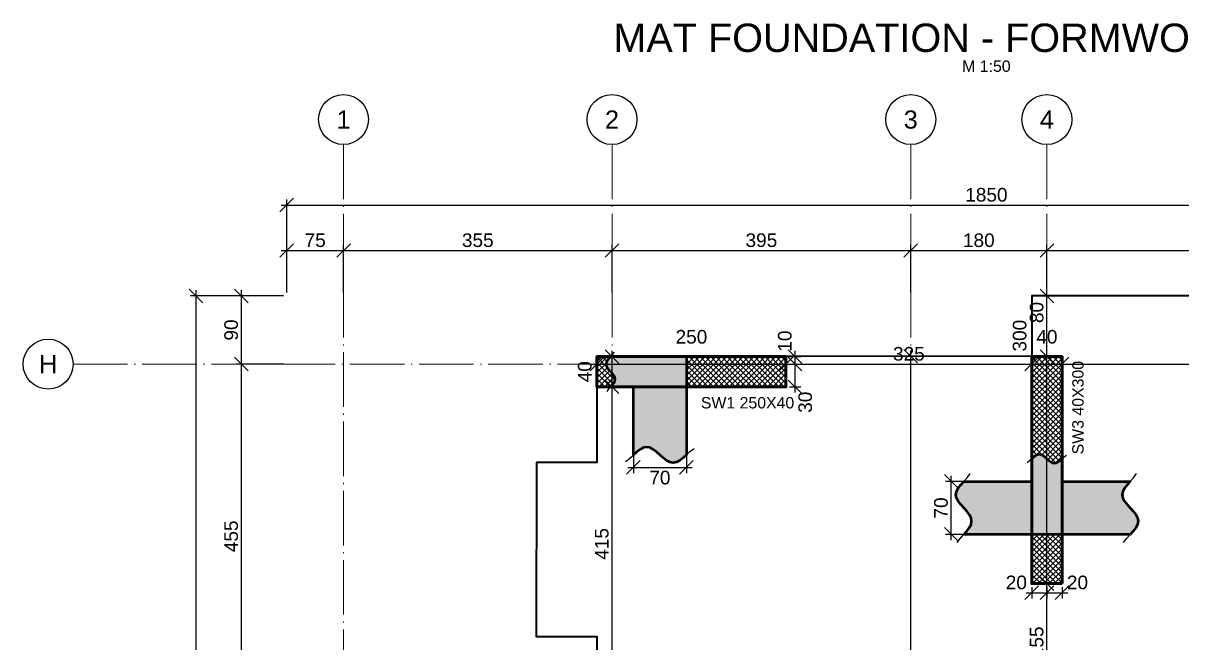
# Model space of a CAD drawing. Header units: millimetres. Extents: x -404 to 6018, y -5139 to 7890.
# Drawn here: x -349 to 1183, y 7072 to 7890 of the extents above; entities that cross this region are included whole.
import ezdxf
from ezdxf.enums import TextEntityAlignment as Align

# ---------------------------------------------------------------- set-up
doc = ezdxf.new("R2010")
doc.units = ezdxf.units.MM
doc.linetypes.add('ZWCAD_ISO04W100', pattern=[30.5, 24, -3, 0.5, -3])
for name, color, linetype, lineweight in [('AXIS LINES', 255, 'ZWCAD_ISO04W100', 13), ('SLAB', 3, 'Continuous', 35), ('WALL', 10, 'Continuous', 53)]:
    doc.layers.add(name, color=color, linetype=linetype, lineweight=lineweight)
for name, color, linetype in [('FW_AXIS', 7, 'Continuous'), ('FW_DIM', 7, 'Continuous'), ('FW_TEXT', 7, 'Continuous'), ('FW_WALL_HATCH', 8, 'Continuous'), ('FW_WALL_SECTION', 8, 'Continuous')]:
    doc.layers.add(name, color=color, linetype=linetype)
doc.styles.add('REBAR_TXT', font='arial.ttf')
doc.styles.get("Standard").update_dxf_attribs({"font": 'arial.ttf'})
doc.dimstyles.new('FW_DIM', dxfattribs={"dimtxt": 18, "dimasz": 9, "dimexe": 7.5, "dimexo": 4.5, "dimgap": 4.5, "dimtad": 1, "dimdec": 0, "dimtxsty": 'Standard', "dimtsz": 9, "dimcen": 2.5, "dimdle": 7.5, "dimclrd": 256, "dimclre": 256, "dimclrt": 7, "dimazin": 3, "dimtfac": 1, "dimtmove": 2, "dimatfit": 3})

# ---------------------------------------------------------------- blocks, each defined once
blk = doc.blocks.new('_Oblique')
at = {"color": 0, "linetype": 'ByBlock', "lineweight": -2}
blk.add_line((-0.5, -0.5), (0.5, 0.5), dxfattribs=at)
blk = doc.blocks.new('*D7')
for p, q in [((458.3, 7405.6), (458.3, 7296.1)), ((528.3, 7405.6), (528.3, 7296.1)), ((450.8, 7303.6), (535.8, 7303.6))]:
    blk.add_line(p, q)
at = {"layer": 'Defpoints'}
for p in [(458.3, 7410.1), (528.3, 7410.1), (458.3, 7303.6)]:
    blk.add_point(p, dxfattribs=at)
at = {"layer": 'FW_DIM', "xscale": 18, "yscale": 18}
for p in [(458.3, 7303.6), (528.3, 7303.6)]:
    blk.add_blockref('_OBLIQUE', p, dxfattribs=at)
at = {"layer": 'FW_DIM', "color": 7, "insert": (493.3, 7290.1), "char_height": 18, "attachment_point": 5}
blk.add_mtext('70', dxfattribs=at)
blk = doc.blocks.new('*D14')
for p, q in [((878.5, 7207.6), (878.5, 7292.6)), ((980.5, 7285.1), (871, 7285.1)), ((980.5, 7215.1), (871, 7215.1))]:
    blk.add_line(p, q)
at = {"layer": 'Defpoints'}
for p in [(985, 7285.1), (878.5, 7215.1), (985, 7215.1)]:
    blk.add_point(p, dxfattribs=at)
at = {"layer": 'FW_DIM', "xscale": 18, "yscale": 18, "rotation": 90}
for p in [(878.5, 7285.1), (878.5, 7215.1)]:
    blk.add_blockref('_OBLIQUE', p, dxfattribs=at)
at = {"layer": 'FW_DIM', "color": 7, "insert": (865, 7250.1), "char_height": 18, "attachment_point": 5, "rotation": 90}
blk.add_mtext('70', dxfattribs=at)
blk = doc.blocks.new('*D56')
for p, q in [((672, 7402.6), (672, 7447.6)), ((664.5, 7440.1), (679.5, 7440.1)), ((664.5, 7410.1), (679.5, 7410.1))]:
    blk.add_line(p, q)
at = {"layer": 'Defpoints'}
for p in [(660, 7440.1), (660, 7410.1), (672, 7410.1)]:
    blk.add_point(p, dxfattribs=at)
at = {"layer": 'FW_DIM', "xscale": 18, "yscale": 18, "rotation": 90}
for p in [(672, 7440.1), (672, 7410.1)]:
    blk.add_blockref('_OBLIQUE', p, dxfattribs=at)
at = {"layer": 'FW_DIM', "color": 7, "insert": (685.5, 7389.7), "char_height": 18, "attachment_point": 5, "rotation": 90}
blk.add_mtext('30', dxfattribs=at)
blk = doc.blocks.new('*D57')
for p, q in [((664.5, 7450.1), (679.5, 7450.1)), ((672, 7432.6), (672, 7457.6)), ((664.5, 7440.1), (679.5, 7440.1))]:
    blk.add_line(p, q)
at = {"layer": 'Defpoints'}
for p in [(660, 7450.1), (660, 7440.1), (672, 7440.1)]:
    blk.add_point(p, dxfattribs=at)
at = {"layer": 'FW_DIM', "xscale": 18, "yscale": 18, "rotation": 90}
for p in [(672, 7450.1), (672, 7440.1)]:
    blk.add_blockref('_OBLIQUE', p, dxfattribs=at)
at = {"layer": 'FW_DIM', "color": 7, "insert": (658.5, 7470.5), "char_height": 18, "attachment_point": 5, "rotation": 90}
blk.add_mtext('10', dxfattribs=at)
blk = doc.blocks.new('*D70')
for p, q in [((985, 7145.6), (985, 7130.6)), ((1005, 7145.6), (1005, 7130.6)), ((977.5, 7138.1), (1012.5, 7138.1))]:
    blk.add_line(p, q)
at = {"layer": 'Defpoints'}
for p in [(985, 7150.1), (1005, 7150.1), (985, 7138.1)]:
    blk.add_point(p, dxfattribs=at)
at = {"layer": 'FW_DIM', "xscale": 18, "yscale": 18}
for p in [(985, 7138.1), (1005, 7138.1)]:
    blk.add_blockref('_OBLIQUE', p, dxfattribs=at)
at = {"layer": 'FW_DIM', "color": 7, "insert": (964.6, 7151.6), "char_height": 18, "attachment_point": 5}
blk.add_mtext('20', dxfattribs=at)
blk = doc.blocks.new('*D71')
for p, q in [((1005, 7145.6), (1005, 7130.6)), ((1025, 7145.6), (1025, 7130.6)), ((997.5, 7138.1), (1032.5, 7138.1))]:
    blk.add_line(p, q)
at = {"layer": 'Defpoints'}
for p in [(1005, 7150.1), (1025, 7150.1), (1005, 7138.1)]:
    blk.add_point(p, dxfattribs=at)
at = {"layer": 'FW_DIM', "xscale": 18, "yscale": 18}
for p in [(1005, 7138.1), (1025, 7138.1)]:
    blk.add_blockref('_OBLIQUE', p, dxfattribs=at)
at = {"layer": 'FW_DIM', "color": 7, "insert": (1045.4, 7151.6), "char_height": 18, "attachment_point": 5}
blk.add_mtext('20', dxfattribs=at)
blk = doc.blocks.new('*D159')
for p, q in [((410, 7444.6), (410, 7447.6)), ((660, 7444.6), (660, 7447.6)), ((402.5, 7440.1), (667.5, 7440.1))]:
    blk.add_line(p, q)
at = {"layer": 'Defpoints'}
for p in [(410, 7440.1), (410, 7440.1), (660, 7440.1)]:
    blk.add_point(p, dxfattribs=at)
at = {"layer": 'FW_DIM', "xscale": 18, "yscale": 18}
for p in [(410, 7440.1), (660, 7440.1)]:
    blk.add_blockref('_OBLIQUE', p, dxfattribs=at)
at = {"layer": 'FW_DIM', "color": 7, "insert": (535, 7476.1), "char_height": 18, "attachment_point": 5}
blk.add_mtext('250', dxfattribs=at)
blk = doc.blocks.new('*D160')
for p, q in [((660, 7444.6), (660, 7447.6)), ((985, 7444.6), (985, 7447.6)), ((652.5, 7440.1), (992.5, 7440.1))]:
    blk.add_line(p, q)
at = {"layer": 'Defpoints'}
for p in [(660, 7440.1), (660, 7440.1), (985, 7440.1)]:
    blk.add_point(p, dxfattribs=at)
at = {"layer": 'FW_DIM', "xscale": 18, "yscale": 18}
for p in [(660, 7440.1), (985, 7440.1)]:
    blk.add_blockref('_OBLIQUE', p, dxfattribs=at)
at = {"layer": 'FW_DIM', "color": 7, "insert": (822.5, 7453.6), "char_height": 18, "attachment_point": 5}
blk.add_mtext('325', dxfattribs=at)
blk = doc.blocks.new('*D161')
for p, q in [((985, 7444.6), (985, 7447.6)), ((1025, 7444.6), (1025, 7447.6)), ((977.5, 7440.1), (1032.5, 7440.1))]:
    blk.add_line(p, q)
at = {"layer": 'Defpoints'}
for p in [(985, 7440.1), (985, 7440.1), (1025, 7440.1)]:
    blk.add_point(p, dxfattribs=at)
at = {"layer": 'FW_DIM', "xscale": 18, "yscale": 18}
for p in [(985, 7440.1), (1025, 7440.1)]:
    blk.add_blockref('_OBLIQUE', p, dxfattribs=at)
at = {"layer": 'FW_DIM', "color": 7, "insert": (1005, 7476.1), "char_height": 18, "attachment_point": 5}
blk.add_mtext('40', dxfattribs=at)
blk = doc.blocks.new('*D162')
for p, q in [((1025, 7444.6), (1025, 7447.6)), ((1430, 7444.6), (1430, 7447.6)), ((1017.5, 7440.1), (1437.5, 7440.1))]:
    blk.add_line(p, q)
at = {"layer": 'Defpoints'}
for p in [(1025, 7440.1), (1025, 7440.1), (1430, 7440.1)]:
    blk.add_point(p, dxfattribs=at)
at = {"layer": 'FW_DIM', "xscale": 18, "yscale": 18}
for p in [(1025, 7440.1), (1430, 7440.1)]:
    blk.add_blockref('_OBLIQUE', p, dxfattribs=at)
at = {"layer": 'FW_DIM', "color": 7, "insert": (1227.5, 7453.6), "char_height": 18, "attachment_point": 5}
blk.add_mtext('405', dxfattribs=at)
blk = doc.blocks.new('*D178')
for p, q in [((430, 6987.6), (430, 7417.6)), ((425.5, 7410.1), (422.5, 7410.1)), ((425.5, 6995.1), (422.5, 6995.1))]:
    blk.add_line(p, q)
at = {"layer": 'Defpoints'}
for p in [(430, 7410.1), (430, 6995.1), (430, 6995.1)]:
    blk.add_point(p, dxfattribs=at)
at = {"layer": 'FW_DIM', "xscale": 18, "yscale": 18, "rotation": 90}
for p in [(430, 7410.1), (430, 6995.1)]:
    blk.add_blockref('_OBLIQUE', p, dxfattribs=at)
at = {"layer": 'FW_DIM', "color": 7, "insert": (416.5, 7202.6), "char_height": 18, "attachment_point": 5, "rotation": 90}
blk.add_mtext('415', dxfattribs=at)
blk = doc.blocks.new('*D179')
for p, q in [((425.5, 7450.1), (422.5, 7450.1)), ((430, 7402.6), (430, 7457.6)), ((425.5, 7410.1), (422.5, 7410.1))]:
    blk.add_line(p, q)
at = {"layer": 'Defpoints'}
for p in [(430, 7450.1), (430, 7410.1), (430, 7410.1)]:
    blk.add_point(p, dxfattribs=at)
at = {"layer": 'FW_DIM', "xscale": 18, "yscale": 18, "rotation": 90}
for p in [(430, 7450.1), (430, 7410.1)]:
    blk.add_blockref('_OBLIQUE', p, dxfattribs=at)
at = {"layer": 'FW_DIM', "color": 7, "insert": (394, 7430.1), "char_height": 18, "attachment_point": 5, "rotation": 90}
blk.add_mtext('40', dxfattribs=at)
blk = doc.blocks.new('*D187')
for p, q in [((820.5, 7450.6), (817.5, 7450.6)), ((825, 6557.6), (825, 7458.1)), ((820.5, 6565.1), (817.5, 6565.1))]:
    blk.add_line(p, q)
at = {"layer": 'Defpoints'}
for p in [(825, 7450.6), (825, 6565.1), (825, 6565.1)]:
    blk.add_point(p, dxfattribs=at)
at = {"layer": 'FW_DIM', "xscale": 18, "yscale": 18, "rotation": 90}
for p in [(825, 7450.6), (825, 6565.1)]:
    blk.add_blockref('_OBLIQUE', p, dxfattribs=at)
at = {"layer": 'FW_DIM', "color": 7, "insert": (811.5, 7007.9), "char_height": 18, "attachment_point": 5, "rotation": 90}
blk.add_mtext('886', dxfattribs=at)
blk = doc.blocks.new('*D196')
for p, q in [((1005, 6987.6), (1005, 7157.6)), ((1000.5, 7150.1), (997.5, 7150.1)), ((1000.5, 6995.1), (997.5, 6995.1))]:
    blk.add_line(p, q)
at = {"layer": 'Defpoints'}
for p in [(1005, 7150.1), (1005, 6995.1), (1005, 6995.1)]:
    blk.add_point(p, dxfattribs=at)
at = {"layer": 'FW_DIM', "xscale": 18, "yscale": 18, "rotation": 90}
for p in [(1005, 7150.1), (1005, 6995.1)]:
    blk.add_blockref('_OBLIQUE', p, dxfattribs=at)
at = {"layer": 'FW_DIM', "color": 7, "insert": (991.5, 7072.6), "char_height": 18, "attachment_point": 5, "rotation": 90}
blk.add_mtext('155', dxfattribs=at)
blk = doc.blocks.new('*D197')
for p, q in [((1000.5, 7450.1), (997.5, 7450.1)), ((1005, 7142.6), (1005, 7457.6)), ((1000.5, 7150.1), (997.5, 7150.1))]:
    blk.add_line(p, q)
at = {"layer": 'Defpoints'}
for p in [(1005, 7450.1), (1005, 7150.1), (1005, 7150.1)]:
    blk.add_point(p, dxfattribs=at)
at = {"layer": 'FW_DIM', "xscale": 18, "yscale": 18, "rotation": 90}
for p in [(1005, 7450.1), (1005, 7150.1)]:
    blk.add_blockref('_OBLIQUE', p, dxfattribs=at)
at = {"layer": 'FW_DIM', "color": 7, "insert": (969, 7477.7), "char_height": 18, "attachment_point": 5, "rotation": 90}
blk.add_mtext('300', dxfattribs=at)
blk = doc.blocks.new('*D198')
for p, q in [((1005, 7442.6), (1005, 7537.7)), ((1000.5, 7530.2), (997.5, 7530.2)), ((1000.5, 7450.1), (997.5, 7450.1))]:
    blk.add_line(p, q)
at = {"layer": 'Defpoints'}
for p in [(1005, 7530.2), (1005, 7450.1), (1005, 7450.1)]:
    blk.add_point(p, dxfattribs=at)
at = {"layer": 'FW_DIM', "xscale": 18, "yscale": 18, "rotation": 90}
for p in [(1005, 7530.2), (1005, 7450.1)]:
    blk.add_blockref('_OBLIQUE', p, dxfattribs=at)
at = {"layer": 'FW_DIM', "color": 7, "insert": (991.5, 7508.3), "char_height": 18, "attachment_point": 5, "rotation": 90}
blk.add_mtext('80', dxfattribs=at)
blk = doc.blocks.new('*D210')
for p, q in [((-7.5, 7590.2), (82.5, 7590.2)), ((0, 7534.7), (0, 7597.7)), ((75, 7534.7), (75, 7597.7))]:
    blk.add_line(p, q)
at = {"layer": 'Defpoints'}
for p in [(0, 7590.2), (0, 7530.2), (75, 7530.2)]:
    blk.add_point(p, dxfattribs=at)
at = {"layer": 'FW_DIM', "xscale": 18, "yscale": 18}
for p in [(0, 7590.2), (75, 7590.2)]:
    blk.add_blockref('_OBLIQUE', p, dxfattribs=at)
at = {"layer": 'FW_DIM', "color": 7, "insert": (37.5, 7603.7), "char_height": 18, "attachment_point": 5}
blk.add_mtext('75', dxfattribs=at)
blk = doc.blocks.new('*D211')
for p, q in [((67.5, 7590.2), (437.5, 7590.2)), ((75, 7534.7), (75, 7597.7)), ((430, 7534.7), (430, 7597.7))]:
    blk.add_line(p, q)
at = {"layer": 'Defpoints'}
for p in [(75, 7590.2), (75, 7530.2), (430, 7530.2)]:
    blk.add_point(p, dxfattribs=at)
at = {"layer": 'FW_DIM', "xscale": 18, "yscale": 18}
for p in [(75, 7590.2), (430, 7590.2)]:
    blk.add_blockref('_OBLIQUE', p, dxfattribs=at)
at = {"layer": 'FW_DIM', "color": 7, "insert": (252.5, 7603.7), "char_height": 18, "attachment_point": 5}
blk.add_mtext('355', dxfattribs=at)
blk = doc.blocks.new('*D212')
for p, q in [((422.5, 7590.2), (832.5, 7590.2)), ((430, 7534.7), (430, 7597.7)), ((825, 7534.7), (825, 7597.7))]:
    blk.add_line(p, q)
at = {"layer": 'Defpoints'}
for p in [(430, 7590.2), (430, 7530.2), (825, 7530.2)]:
    blk.add_point(p, dxfattribs=at)
at = {"layer": 'FW_DIM', "xscale": 18, "yscale": 18}
for p in [(430, 7590.2), (825, 7590.2)]:
    blk.add_blockref('_OBLIQUE', p, dxfattribs=at)
at = {"layer": 'FW_DIM', "color": 7, "insert": (627.5, 7603.7), "char_height": 18, "attachment_point": 5}
blk.add_mtext('395', dxfattribs=at)
blk = doc.blocks.new('*D213')
for p, q in [((817.5, 7590.2), (1012.5, 7590.2)), ((825, 7534.7), (825, 7597.7)), ((1005, 7534.7), (1005, 7597.7))]:
    blk.add_line(p, q)
at = {"layer": 'Defpoints'}
for p in [(825, 7590.2), (825, 7530.2), (1005, 7530.2)]:
    blk.add_point(p, dxfattribs=at)
at = {"layer": 'FW_DIM', "xscale": 18, "yscale": 18}
for p in [(825, 7590.2), (1005, 7590.2)]:
    blk.add_blockref('_OBLIQUE', p, dxfattribs=at)
at = {"layer": 'FW_DIM', "color": 7, "insert": (915, 7603.7), "char_height": 18, "attachment_point": 5}
blk.add_mtext('180', dxfattribs=at)
blk = doc.blocks.new('*D214')
for p, q in [((997.5, 7590.2), (1667.5, 7590.2)), ((1005, 7534.7), (1005, 7597.7)), ((1660, 7534.7), (1660, 7597.7))]:
    blk.add_line(p, q)
at = {"layer": 'Defpoints'}
for p in [(1005, 7590.2), (1005, 7530.2), (1660, 7530.2)]:
    blk.add_point(p, dxfattribs=at)
at = {"layer": 'FW_DIM', "xscale": 18, "yscale": 18}
for p in [(1005, 7590.2), (1660, 7590.2)]:
    blk.add_blockref('_OBLIQUE', p, dxfattribs=at)
at = {"layer": 'FW_DIM', "color": 7, "insert": (1332.5, 7603.7), "char_height": 18, "attachment_point": 5}
blk.add_mtext('655', dxfattribs=at)
blk = doc.blocks.new('*D222')
for p, q in [((-7.5, 7650.2), (1857.5, 7650.2)), ((0, 7534.7), (0, 7657.7)), ((1850, 7534.7), (1850, 7657.7))]:
    blk.add_line(p, q)
at = {"layer": 'Defpoints'}
for p in [(0, 7650.2), (0, 7530.2), (1850, 7530.2)]:
    blk.add_point(p, dxfattribs=at)
at = {"layer": 'FW_DIM', "xscale": 18, "yscale": 18}
for p in [(0, 7650.2), (1850, 7650.2)]:
    blk.add_blockref('_OBLIQUE', p, dxfattribs=at)
at = {"layer": 'FW_DIM', "color": 7, "insert": (925, 7663.7), "char_height": 18, "attachment_point": 5}
blk.add_mtext('1850', dxfattribs=at)
blk = doc.blocks.new('*D230')
for p, q in [((-60, 6977.6), (-60, 7447.6)), ((-4.5, 7440.1), (-67.5, 7440.1)), ((-4.5, 6985.1), (-67.5, 6985.1))]:
    blk.add_line(p, q)
at = {"layer": 'Defpoints'}
for p in [(0, 7440.1), (-60, 6985.1), (0, 6985.1)]:
    blk.add_point(p, dxfattribs=at)
at = {"layer": 'FW_DIM', "xscale": 18, "yscale": 18, "rotation": 90}
for p in [(-60, 7440.1), (-60, 6985.1)]:
    blk.add_blockref('_OBLIQUE', p, dxfattribs=at)
at = {"layer": 'FW_DIM', "color": 7, "insert": (-73.5, 7212.6), "char_height": 18, "attachment_point": 5, "rotation": 90}
blk.add_mtext('455', dxfattribs=at)
blk = doc.blocks.new('*D231')
for p, q in [((-60, 7432.6), (-60, 7537.7)), ((-4.5, 7530.2), (-67.5, 7530.2)), ((-4.5, 7440.1), (-67.5, 7440.1))]:
    blk.add_line(p, q)
at = {"layer": 'Defpoints'}
for p in [(0, 7530.2), (-60, 7440.1), (0, 7440.1)]:
    blk.add_point(p, dxfattribs=at)
at = {"layer": 'FW_DIM', "xscale": 18, "yscale": 18, "rotation": 90}
for p in [(-60, 7530.2), (-60, 7440.1)]:
    blk.add_blockref('_OBLIQUE', p, dxfattribs=at)
at = {"layer": 'FW_DIM', "color": 7, "insert": (-73.5, 7485.2), "char_height": 18, "attachment_point": 5, "rotation": 90}
blk.add_mtext('90', dxfattribs=at)
blk = doc.blocks.new('*D241')
for p, q in [((-120, 4382.6), (-120, 7537.7)), ((-4.5, 7530.2), (-127.5, 7530.2)), ((-4.5, 4390.1), (-127.5, 4390.1))]:
    blk.add_line(p, q)
at = {"layer": 'Defpoints'}
for p in [(0, 7530.2), (-120, 4390.1), (0, 4390.1)]:
    blk.add_point(p, dxfattribs=at)
at = {"layer": 'FW_DIM', "xscale": 18, "yscale": 18, "rotation": 90}
for p in [(-120, 7530.2), (-120, 4390.1)]:
    blk.add_blockref('_OBLIQUE', p, dxfattribs=at)
at = {"layer": 'FW_DIM', "color": 7, "insert": (-133.5, 5960.2), "char_height": 18, "attachment_point": 5, "rotation": 90}
blk.add_mtext('3140', dxfattribs=at)

msp = doc.modelspace()

# ---------------------------------------------------------------- hatches: boundary and pattern name
at = {"layer": 'FW_WALL_HATCH'}
h = msp.add_hatch(dxfattribs=at)
h.set_pattern_fill('ANSI37', scale=1.6)
h.paths.add_polyline_path([(410, 7410.1), (410, 7450.1), (428.3, 7450.1), (426, 7447.6), (424.1, 7445.1), (422.8, 7442.6), (422.3, 7440.1), (422.8, 7437.6), (424.1, 7435.1), (426, 7432.6), (428.3, 7430.1), (430.6, 7427.6), (432.6, 7425.1), (433.9, 7422.6), (434.3, 7420.1), (433.9, 7417.6), (432.6, 7415.1), (430.6, 7412.6), (428.3, 7410.1), (410, 7410.1)])
h = msp.add_hatch(dxfattribs=at)
h.set_pattern_fill('ANSI37', scale=1.6)
h.paths.add_polyline_path([(660, 7410.1), (528.3, 7410.1), (528.3, 7430.1), (528.3, 7450.1), (660, 7450.1), (660, 7410.1)])
h = msp.add_hatch(dxfattribs=at)
h.set_pattern_fill('ANSI37', scale=1.6)
h.paths.add_polyline_path([(985, 7450.1), (1025, 7450.1), (1025, 7315.1), (1022.5, 7312.8), (1020, 7310.9), (1017.5, 7309.6), (1015, 7309.1), (1012.5, 7309.6), (1010, 7310.9), (1007.5, 7312.8), (1005, 7315.1), (1002.5, 7317.4), (1000, 7319.4), (997.5, 7320.7), (995, 7321.1), (992.5, 7320.7), (990, 7319.4), (987.5, 7317.4), (985, 7315.1), (985, 7285.1), (985, 7285.1), (985, 7450.1)])
h = msp.add_hatch(dxfattribs=at)
h.set_pattern_fill('ANSI37', scale=1.6)
h.paths.add_polyline_path([(985, 7150.1), (985, 7215.1), (985, 7215.1), (1025, 7215.1), (1025, 7150.1), (985, 7150.1)])
at = {"layer": 'FW_WALL_SECTION'}
h = msp.add_hatch(color=8, dxfattribs=at)
h.dxf.hatch_style = 1
h.paths.add_polyline_path([(528.3, 7410.1), (528.3, 7320.1), (524, 7316.1), (519.6, 7312.7), (515.2, 7310.4), (510.8, 7309.6), (506.5, 7310.4), (502.1, 7312.7), (497.7, 7316.1), (493.3, 7320.1), (489, 7324.1), (484.6, 7327.5), (480.2, 7329.8), (475.8, 7330.6), (471.5, 7329.8), (467.1, 7327.5), (462.7, 7324.1), (458.3, 7320.1), (458.3, 7410.1), (428.3, 7410.1), (430.6, 7412.6), (432.6, 7415.1), (433.9, 7417.6), (434.3, 7420.1), (433.9, 7422.6), (432.6, 7425.1), (430.6, 7427.6), (428.3, 7430.1), (426, 7432.6), (424.1, 7435.1), (422.8, 7437.6), (422.3, 7440.1), (422.8, 7442.6), (424.1, 7445.1), (426, 7447.6), (428.3, 7450.1), (528.3, 7450.1), (528.3, 7430.1), (528.3, 7410.1)])
h = msp.add_hatch(color=8, dxfattribs=at)
h.dxf.hatch_style = 1
h.paths.add_polyline_path([(1025, 7215.1), (985, 7215.1), (895, 7215.1), (899, 7219.5), (902.4, 7223.9), (904.7, 7228.2), (905.5, 7232.6), (904.7, 7237), (902.4, 7241.4), (899, 7245.7), (895, 7250.1), (891, 7254.5), (887.6, 7258.9), (885.3, 7263.2), (884.5, 7267.6), (885.3, 7272), (887.6, 7276.4), (891, 7280.7), (895, 7285.1), (985, 7285.1), (985, 7315.1), (987.5, 7317.4), (990, 7319.4), (992.5, 7320.7), (995, 7321.1), (997.5, 7320.7), (1000, 7319.4), (1002.5, 7317.4), (1005, 7315.1), (1007.5, 7312.8), (1010, 7310.9), (1012.5, 7309.6), (1015, 7309.1), (1017.5, 7309.6), (1020, 7310.9), (1022.5, 7312.8), (1025, 7315.1), (1025, 7285.1), (1115, 7285.1), (1111, 7280.7), (1107.6, 7276.4), (1105.3, 7272), (1104.5, 7267.6), (1105.3, 7263.2), (1107.6, 7258.9), (1111, 7254.5), (1115, 7250.1), (1119, 7245.7), (1122.4, 7241.4), (1124.7, 7237), (1125.5, 7232.6), (1124.7, 7228.2), (1122.4, 7223.9), (1119, 7219.5), (1115, 7215.1), (1025, 7215.1)])

# ---------------------------------------------------------------- linework, layer by layer
at = {"layer": 'AXIS LINES', "color": 0, "ltscale": 3}
for points in [[(75, 7730.2), (75, 4190)], [(430, 7730.2), (430, 4190)], [(825, 7730.2), (825, 4190)], [(1005, 7730.2), (1005, 4190)], [(-282.6, 7440.1), (2132.4, 7440.1)]]:
    msp.add_lwpolyline(points, dxfattribs=at)
at = {"layer": 'FW_AXIS'}
for centre in [(75, 7763.2), (430, 7763.2), (825, 7763.2), (1005, 7763.2), (-315.6, 7440.1)]:
    msp.add_circle(centre, 33, dxfattribs=at)
at = {"layer": 'FW_WALL_SECTION', "lineweight": 25}
for points in [[(423.5, 7404.1), (425.8, 7407.4), (428.8, 7410.6), (431.7, 7413.9), (433.7, 7417.1), (434.3, 7420.4), (433.4, 7423.6), (431.3, 7426.9), (428.3, 7430.1), (425.4, 7433.4), (423.2, 7436.6), (422.3, 7439.9), (423, 7443.1), (425, 7446.4), (427.9, 7449.6), (430.8, 7452.9), (433.2, 7456.1)], [(447.8, 7311.6), (453.5, 7315.7), (459.2, 7320.9), (464.9, 7325.9), (470.6, 7329.5), (476.3, 7330.6), (482, 7329.1), (487.6, 7325.2), (493.3, 7320.1), (499, 7315), (504.7, 7311.2), (510.4, 7309.6), (516.1, 7310.8), (521.8, 7314.3), (527.5, 7319.3), (533.1, 7324.5), (538.8, 7328.6)], [(979, 7310.3), (982.2, 7312.6), (985.5, 7315.6), (988.8, 7318.4), (992, 7320.5), (995.2, 7321.1), (998.5, 7320.2), (1001.8, 7318), (1005, 7315.1), (1008.2, 7312.2), (1011.5, 7310), (1014.8, 7309.1), (1018, 7309.8), (1021.2, 7311.8), (1024.5, 7314.6), (1027.8, 7317.6), (1031, 7320)], [(886.5, 7204.6), (890.6, 7210.3), (895.8, 7216), (900.8, 7221.7), (904.4, 7227.4), (905.5, 7233), (904, 7238.7), (900.1, 7244.4), (895, 7250.1), (889.9, 7255.8), (886, 7261.5), (884.5, 7267.2), (885.6, 7272.9), (889.2, 7278.5), (894.2, 7284.2), (899.4, 7289.9), (903.5, 7295.6)], [(1106.5, 7204.6), (1110.6, 7210.3), (1115.8, 7216), (1120.8, 7221.7), (1124.4, 7227.4), (1125.5, 7233), (1124, 7238.7), (1120.1, 7244.4), (1115, 7250.1), (1109.9, 7255.8), (1106, 7261.5), (1104.5, 7267.2), (1105.6, 7272.9), (1109.2, 7278.5), (1114.2, 7284.2), (1119.4, 7289.9), (1123.5, 7295.6)]]:
    msp.add_lwpolyline(points, dxfattribs=at)
at = {"layer": 'FW_WALL_SECTION', "lineweight": 50}
for points in [[(528.3, 7410.1), (528.3, 7320.1), (524, 7316.1), (519.6, 7312.7), (515.2, 7310.4), (510.8, 7309.6), (506.5, 7310.4), (502.1, 7312.7), (497.7, 7316.1), (493.3, 7320.1), (489, 7324.1), (484.6, 7327.5), (480.2, 7329.8), (475.8, 7330.6), (471.5, 7329.8), (467.1, 7327.5), (462.7, 7324.1), (458.3, 7320.1), (458.3, 7410.1), (428.3, 7410.1), (430.6, 7412.6), (432.6, 7415.1), (433.9, 7417.6), (434.3, 7420.1), (433.9, 7422.6), (432.6, 7425.1), (430.6, 7427.6), (428.3, 7430.1), (426, 7432.6), (424.1, 7435.1), (422.8, 7437.6), (422.3, 7440.1), (422.8, 7442.6), (424.1, 7445.1), (426, 7447.6), (428.3, 7450.1), (528.3, 7450.1), (528.3, 7430.1), (528.3, 7410.1)], [(1025, 7215.1), (985, 7215.1), (895, 7215.1), (899, 7219.5), (902.4, 7223.9), (904.7, 7228.2), (905.5, 7232.6), (904.7, 7237), (902.4, 7241.4), (899, 7245.7), (895, 7250.1), (891, 7254.5), (887.6, 7258.9), (885.3, 7263.2), (884.5, 7267.6), (885.3, 7272), (887.6, 7276.4), (891, 7280.7), (895, 7285.1), (985, 7285.1), (985, 7315.1), (987.5, 7317.4), (990, 7319.4), (992.5, 7320.7), (995, 7321.1), (997.5, 7320.7), (1000, 7319.4), (1002.5, 7317.4), (1005, 7315.1), (1007.5, 7312.8), (1010, 7310.9), (1012.5, 7309.6), (1015, 7309.1), (1017.5, 7309.6), (1020, 7310.9), (1022.5, 7312.8), (1025, 7315.1), (1025, 7285.1), (1115, 7285.1), (1111, 7280.7), (1107.6, 7276.4), (1105.3, 7272), (1104.5, 7267.6), (1105.3, 7263.2), (1107.6, 7258.9), (1111, 7254.5), (1115, 7250.1), (1119, 7245.7), (1122.4, 7241.4), (1124.7, 7237), (1125.5, 7232.6), (1124.7, 7228.2), (1122.4, 7223.9), (1119, 7219.5), (1115, 7215.1), (1025, 7215.1)]]:
    msp.add_lwpolyline(points, close=True, dxfattribs=at)
at = {"layer": 'SLAB', "ltscale": 0.08}
msp.add_lwpolyline([(1780, 5970), (1779.9, 6490.1), (1679.9, 6490.1), (1679.9, 6540.1), (1850, 6540.1), (1850, 7450.1), (1215, 7450.1), (1215, 7530.2), (985, 7530.2), (985.1, 7450.8), (410, 7450.1), (410, 7310), (330, 7310), (329.9, 7080.1), (410, 7080.1), (409.9, 6910.1), (330, 6910), (329.9, 6680.1), (410, 6680.1), (410, 6540.1), (644.9, 6540.1), (644.9, 6080.1)], dxfattribs=at)
at = {"layer": 'WALL', "ltscale": 0.08}
for points in [[(660, 7450.1), (410, 7450.1), (410, 7410.1), (660, 7410.1), (660, 7450.1)], [(1025, 7150.1), (1025, 7450.1), (985, 7450.1), (985, 7150.1), (1025, 7150.1)]]:
    msp.add_lwpolyline(points, dxfattribs=at)

# ---------------------------------------------------------------- texts
at = {"layer": 'FW_AXIS', "color": 7, "style": 'REBAR_TXT'}
for s, p in [('1', (75, 7763.2)), ('2', (430, 7763.2)), ('3', (825, 7763.2)), ('4', (1005, 7763.2)), ('H', (-315.6, 7440.1))]:
    msp.add_text(s, height=24, dxfattribs=at).set_placement(p, align=Align.MIDDLE_CENTER)
at = {"layer": 'FW_TEXT', "color": 7, "style": 'REBAR_TXT'}
for s, height, p in [('MAT FOUNDATION - FORMWORK PLAN', 37.5, (925, 7871.2)), ('M 1:50', 15, (925, 7833.7))]:
    msp.add_text(s, height=height, dxfattribs=at).set_placement(p, align=Align.MIDDLE_CENTER)
msp.add_text('SW3 40X300', height=15, rotation=90, dxfattribs=at).set_placement((1038.5, 7382.6), align=Align.TOP_CENTER)
msp.add_text('SW1 250X40', height=15, dxfattribs=at).set_placement((609.2, 7396.6), align=Align.TOP_CENTER)

# ---------------------------------------------------------------- dimensions: what is measured, and where the dimension line sits
at = {"layer": 'FW_DIM'}
for base, p1, p2, picture, middle in [((0, 7650.2), (0, 7530.2), (1850, 7530.2), '*D222', (925, 7663.7)), ((0, 7590.2), (0, 7530.2), (75, 7530.2), '*D210', (37.5, 7603.7)), ((75, 7590.2), (75, 7530.2), (430, 7530.2), '*D211', (252.5, 7603.7)), ((430, 7590.2), (430, 7530.2), (825, 7530.2), '*D212', (627.5, 7603.7)), ((825, 7590.2), (825, 7530.2), (1005, 7530.2), '*D213', (915, 7603.7)), ((1005, 7590.2), (1005, 7530.2), (1660, 7530.2), '*D214', (1332.5, 7603.7))]:
    dim = msp.add_linear_dim(base=base, p1=p1, p2=p2, dimstyle='FW_DIM', dxfattribs=at)
    dim.commit()
    dim.dimension.update_dxf_attribs({"geometry": picture, "text_midpoint": middle})
for base, p1, p2, picture, middle in [((-120, 4390.1), (0, 4390.1), (0, 7530.2), '*D241', (-133.5, 5960.2)), ((-60, 7440.1), (0, 7440.1), (0, 7530.2), '*D231', (-73.5, 7485.2)), ((-60, 6985.1), (0, 6985.1), (0, 7440.1), '*D230', (-73.5, 7212.6))]:
    dim = msp.add_linear_dim(base=base, p1=p1, p2=p2, angle=90, dimstyle='FW_DIM', dxfattribs=at)
    dim.commit()
    dim.dimension.update_dxf_attribs({"geometry": picture, "text_midpoint": middle})
for base, p1, p2, text, picture, middle in [((1005, 7450.1), (1005, 7450.1), (1005, 7530.2), '80', '*D198', (991.5, 7508.3)), ((1005, 7150.1), (1005, 7150.1), (1005, 7450.1), '300', '*D197', (969, 7477.7)), ((672, 7440.1), (660, 7440.1), (660, 7450.1), '10', '*D57', (658.5, 7470.5)), ((430, 7410.1), (430, 7410.1), (430, 7450.1), '40', '*D179', (394, 7430.1)), ((672, 7410.1), (660, 7410.1), (660, 7440.1), '30', '*D56', (685.5, 7389.7)), ((825, 6565.1), (825, 6565.1), (825, 7450.6), '886', '*D187', (811.5, 7007.9)), ((430, 6995.1), (430, 6995.1), (430, 7410.1), '415', '*D178', (416.5, 7202.6)), ((878.5, 7215.1), (985, 7215.1), (985, 7285.1), '70', '*D14', (865, 7250.1)), ((1005, 6995.1), (1005, 6995.1), (1005, 7150.1), '155', '*D196', (991.5, 7072.6))]:
    dim = msp.add_linear_dim(base=base, p1=p1, p2=p2, angle=90, text=text, dimstyle='FW_DIM', override={"dimtmove": 2}, dxfattribs=at)
    dim.commit()
    dim.dimension.update_dxf_attribs({"geometry": picture, "text_midpoint": middle, "dimtype": 160})
for base, p1, p2, text, picture, middle in [((410, 7440.1), (410, 7440.1), (660, 7440.1), '250', '*D159', (535, 7476.1)), ((985, 7440.1), (985, 7440.1), (1025, 7440.1), '40', '*D161', (1005, 7476.1)), ((660, 7440.1), (660, 7440.1), (985, 7440.1), '325', '*D160', (822.5, 7453.6)), ((1025, 7440.1), (1025, 7440.1), (1430, 7440.1), '405', '*D162', (1227.5, 7453.6)), ((458.3, 7303.6), (458.3, 7410.1), (528.3, 7410.1), '70', '*D7', (493.3, 7290.1)), ((985, 7138.1), (985, 7150.1), (1005, 7150.1), '20', '*D70', (964.6, 7151.6)), ((1005, 7138.1), (1005, 7150.1), (1025, 7150.1), '20', '*D71', (1045.4, 7151.6))]:
    dim = msp.add_linear_dim(base=base, p1=p1, p2=p2, text=text, dimstyle='FW_DIM', override={"dimtmove": 2}, dxfattribs=at)
    dim.commit()
    dim.dimension.update_dxf_attribs({"geometry": picture, "text_midpoint": middle, "dimtype": 160})

doc.saveas('drawing.dxf')
